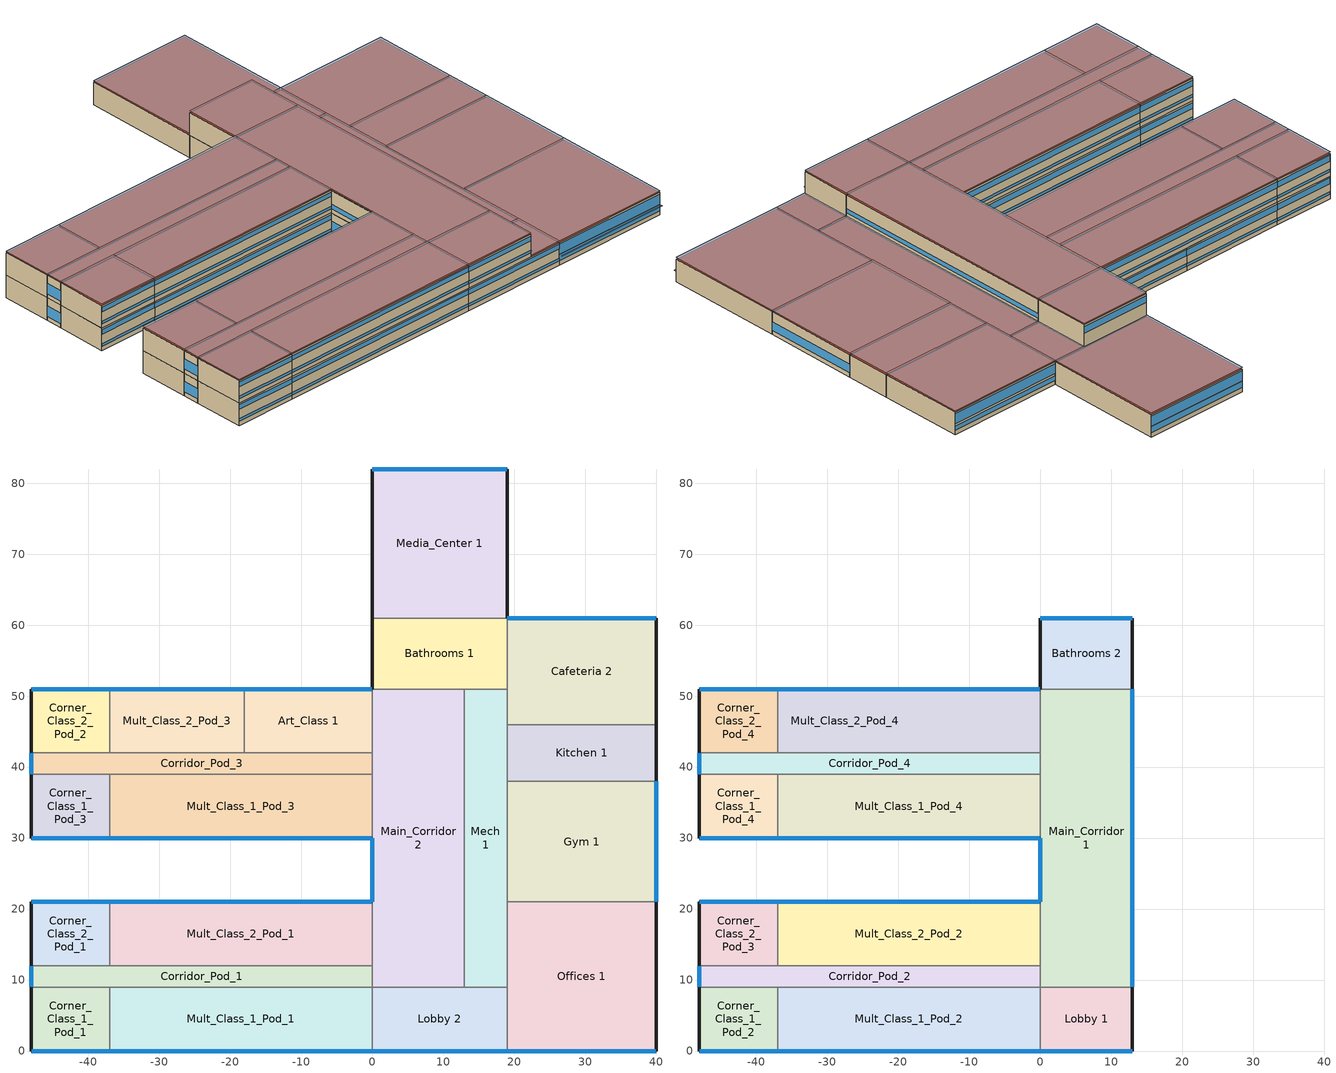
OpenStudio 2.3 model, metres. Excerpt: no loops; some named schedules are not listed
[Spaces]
Corner_Class_1_Pod_1
 floor ground: -37.01,9 -37.01,0 -48.01,0 -48.01,9 z0
 wall outside: -48.01,9 -48.01,0 -37.01,0 z0:4
 wall to Mult_Class_1_Pod_1: -37.01,0 -37.01,9 z0:4
 wall to Corridor_Pod_1: -37.01,9 -48.01,9 z0:4
 window (ZEDG-K12 View Glazing South): -47.98,0 -37.03,0 z0.76:1.21
 window (ZEDG-K12 Daylight Glazing South): -47.98,0 -37.03,0 z2.93:3.7
Lobby 2
 floor ground: 19,9 19,0 0,0 0,9 z0
 wall outside: 0,0 19,0 z0:4
 wall to Offices 1: 19,0 19,9 z0:4
 wall to Main_Corridor 2: 13,9 0,9 z0:4
 wall to Mech 1: 19,9 13,9 z0:4
 wall to Mult_Class_1_Pod_1: 0,9 0,0 z0:4
 window (ZEDG-K12 View Glazing South): 0.03,0 18.97,0 z0.76:1.21
 window (ZEDG-K12 Daylight Glazing South): 0.03,0 18.97,0 z2.93:3.7
 roof outside: 19,0 19,9 13,9 13,0 z4
Mult_Class_2_Pod_1
 floor ground: 0,21 0,12 -37.01,12 -37.01,21 z0
 wall outside: 0,21 -37.01,21 z0:4
 wall to Corridor_Pod_1: -37.01,12 0,12 z0:4
 wall to Main_Corridor 2: 0,12 0,21 z0:4
 wall to Corner_Class_2_Pod_1: -37.01,21 -37.01,12 z0:4
 window (ZEDG-K12 View Glazing North): -0.03,21 -36.98,21 z0.76:1.21
 window (ZEDG-K12 Daylight Glazing North): -0.03,21 -36.98,21 z2.66:3.7
Media_Center 1
 floor ground: 19,82 19,61 0,61 0,82 z0
 wall outside: 19,61 19,82 0,82 0,61 z0:4
 wall to Bathrooms 1: 0,61 19,61 z0:4
 window (ZEDG-K12 View Glazing North): 18.97,82 0.03,82 z0.76:1.81
 window (ZEDG-K12 Daylight Glazing North): 18.97,82 0.03,82 z1.89:3.7
 roof outside: 19,61 19,82 0,82 0,61 z4
Corner_Class_2_Pod_2
 floor ground: -37.01,51 -37.01,42 -48.01,42 -48.01,51 z0
 wall outside: -37.01,51 -48.01,51 -48.01,42 z0:4
 wall to Mult_Class_2_Pod_3: -37.01,42 -37.01,51 z0:4
 wall to Corridor_Pod_3: -48.01,42 -37.01,42 z0:4
 window (ZEDG-K12 View Glazing North): -37.03,51 -47.98,51 z0.76:1.21
 window (ZEDG-K12 Daylight Glazing North): -37.03,51 -47.98,51 z2.66:3.7
Mult_Class_1_Pod_1
 floor ground: 0,9 0,0 -37.01,0 -37.01,9 z0
 wall outside: -37.01,0 0,0 z0:4
 wall to Corridor_Pod_1: 0,9 -37.01,9 z0:4
 window (ZEDG-K12 View Glazing South): -36.98,0 -0.03,0 z0.76:1.21
 window (ZEDG-K12 Daylight Glazing South): -36.98,0 -0.03,0 z2.93:3.7
Gym 1
 floor ground: 40,38 40,21 19,21 19,38 z0
 wall outside: 40,21 40,38 z0:4
 wall to Mech 1: 19,38 19,21 z0:4
 wall to Offices 1: 19,21 40,21 z0:4
 wall to Kitchen 1: 40,38 19,38 z0:4
 window (ZEDG-K12 View Glazing EastWest): 40,21.03 40,37.97 z0.76:2.24
 roof outside: 40,21 40,38 19,38 19,21 z4
Corridor_Pod_3
 floor ground: 0,42 0,39 -48.01,39 -48.01,42 z0
 wall outside: -48.01,42 -48.01,39 z0:4
 wall to Main_Corridor 2: 0,39 0,42 z0:4
 wall to Art_Class 1: 0,42 -18,42 z0:4
 wall to Mult_Class_1_Pod_3: -37.01,39 0,39 z0:4
 wall to Corner_Class_1_Pod_3: -48.01,39 -37.01,39 z0:4
 wall to Mult_Class_2_Pod_3: -18,42 -37.01,42 z0:4
 window (ZEDG-K12 View Glazing EastWest): -48.01,41.97 -48.01,39.03 z0.76:2.59
Corner_Class_1_Pod_3
 floor ground: -37.01,39 -37.01,30 -48.01,30 -48.01,39 z0
 wall outside: -48.01,39 -48.01,30 -37.01,30 z0:4
 wall to Mult_Class_1_Pod_3: -37.01,30 -37.01,39 z0:4
 window (ZEDG-K12 View Glazing South): -47.98,30 -37.03,30 z0.76:1.21
 window (ZEDG-K12 Daylight Glazing South): -47.98,30 -37.03,30 z2.93:3.7
Art_Class 1
 floor ground: 0,51 0,42 -18,42 -18,51 z0
 wall outside: 0,51 -18,51 z0:4
 wall to Main_Corridor 2: 0,42 0,51 z0:4
 wall to Mult_Class_2_Pod_3: -18,51 -18,42 z0:4
 window (ZEDG-K12 View Glazing North): -0.03,51 -17.97,51 z0.76:1.21
 window (ZEDG-K12 Daylight Glazing North): -0.03,51 -17.97,51 z2.66:3.7
Corridor_Pod_1
 floor ground: 0,12 0,9 -48.01,9 -48.01,12 z0
 wall outside: -48.01,12 -48.01,9 z0:4
 wall to Main_Corridor 2: 0,9 0,12 z0:4
 wall to Corner_Class_2_Pod_1: -37.01,12 -48.01,12 z0:4
 window (ZEDG-K12 View Glazing EastWest): -48.01,11.97 -48.01,9.03 z0.76:2.59
Corner_Class_2_Pod_1
 floor ground: -37.01,21 -37.01,12 -48.01,12 -48.01,21 z0
 wall outside: -37.01,21 -48.01,21 -48.01,12 z0:4
 window (ZEDG-K12 View Glazing North): -37.03,21 -47.98,21 z0.76:1.21
 window (ZEDG-K12 Daylight Glazing North): -37.03,21 -47.98,21 z2.66:3.7
Offices 1
 floor ground: 40,21 40,0 19,0 19,21 z0
 wall outside: 19,0 40,0 40,21 z0:4
 wall to Mech 1: 19,21 19,9 z0:4
 window (ZEDG-K12 View Glazing South): 19.03,0 39.97,0 z0.76:1.81
 window (ZEDG-K12 Daylight Glazing South): 19.03,0 39.97,0 z1.91:3.7
 roof outside: 40,0 40,21 19,21 19,0 z4
Main_Corridor 2
 floor ground: 13,51 13,9 0,9 0,51 z0
 wall outside: 0,30 0,21 z0:4
 wall to Mult_Class_1_Pod_3: 0,39 0,30 z0:4
 wall to Mech 1: 13,9 13,51 z0:4
 wall to Bathrooms 1: 13,51 0,51 z0:4
 window (ZEDG-K12 View Glazing EastWest): 0,29.97 0,21.03 z0.76:2.57
Bathrooms 1
 floor ground: 19,61 19,51 0,51 0,61 z0
 wall outside: 0,61 0,51 z0:4
 wall to Cafeteria 2: 19,51 19,61 z0:4
 wall to Mech 1: 13,51 19,51 z0:4
 roof outside: 19,51 19,61 13,61 13,51 z4
Mech 1
 floor ground: 19,51 19,9 13,9 13,51 z0
 wall to Kitchen 1: 19,38 19,46 z0:4
 wall to Cafeteria 2: 19,46 19,51 z0:4
 roof outside: 19,9 19,51 13,51 13,9 z4
Cafeteria 2
 floor ground: 40,61 40,46 19,46 19,61 z0
 wall outside: 40,46 40,61 19,61 z0:4
 wall to Kitchen 1: 19,46 40,46 z0:4
 window (ZEDG-K12 View Glazing North): 39.97,61 19.03,61 z0.76:1.51
 window (ZEDG-K12 Daylight Glazing North): 39.97,61 19.03,61 z1.97:3.7
 roof outside: 40,46 40,61 19,61 19,46 z4
Mult_Class_1_Pod_3
 floor ground: 0,39 0,30 -37.01,30 -37.01,39 z0
 wall outside: -37.01,30 0,30 z0:4
 window (ZEDG-K12 View Glazing South): -36.98,30 -0.03,30 z0.76:1.21
 window (ZEDG-K12 Daylight Glazing South): -36.98,30 -0.03,30 z2.93:3.7
Kitchen 1
 floor ground: 40,46 40,38 19,38 19,46 z0
 wall outside: 40,38 40,46 z0:4
 roof outside: 40,38 40,46 19,46 19,38 z4
Mult_Class_2_Pod_3
 floor ground: -18,51 -18,42 -37.01,42 -37.01,51 z0
 wall outside: -18,51 -37.01,51 z0:4
 window (ZEDG-K12 View Glazing North): -18.03,51 -36.98,51 z0.76:1.21
 window (ZEDG-K12 Daylight Glazing North): -18.03,51 -36.98,51 z2.66:3.7
Corner_Class_1_Pod_2
 floor to Corner_Class_1_Pod_1: -37.01,9 -37.01,0 -48.01,0 -48.01,9 z4
 wall outside: -48.01,9 -48.01,0 -37.01,0 z4:8
 wall to Corridor_Pod_2: -37.01,9 -48.01,9 z4:8
 wall to Mult_Class_1_Pod_2: -37.01,0 -37.01,9 z4:8
 window (ZEDG-K12 View Glazing South): -47.98,0 -37.03,0 z4.76:5.21
 window (ZEDG-K12 Daylight Glazing South): -47.98,0 -37.03,0 z6.93:7.7
 roof outside: -37.01,0 -37.01,9 -48.01,9 -48.01,0 z8
Mult_Class_1_Pod_2
 floor to Mult_Class_1_Pod_1: 0,9 0,0 -37.01,0 -37.01,9 z4
 wall outside: -37.01,0 0,0 z4:8
 wall to Corridor_Pod_2: 0,9 -37.01,9 z4:8
 wall to Lobby 1: 0,0 0,9 z4:8
 window (ZEDG-K12 View Glazing South): -36.98,0 -0.03,0 z4.76:5.21
 window (ZEDG-K12 Daylight Glazing South): -36.98,0 -0.03,0 z6.93:7.7
 roof outside: 0,0 0,9 -37.01,9 -37.01,0 z8
Corner_Class_2_Pod_3
 floor to Corner_Class_2_Pod_1: -37.01,21 -37.01,12 -48.01,12 -48.01,21 z4
 wall outside: -37.01,21 -48.01,21 -48.01,12 z4:8
 wall to Mult_Class_2_Pod_2: -37.01,12 -37.01,21 z4:8
 wall to Corridor_Pod_2: -48.01,12 -37.01,12 z4:8
 window (ZEDG-K12 View Glazing North): -37.03,21 -47.98,21 z4.76:5.21
 window (ZEDG-K12 Daylight Glazing North): -37.03,21 -47.98,21 z6.66:7.7
 roof outside: -37.01,12 -37.01,21 -48.01,21 -48.01,12 z8
Corridor_Pod_2
 floor to Corridor_Pod_1: 0,12 0,9 -48.01,9 -48.01,12 z4
 wall outside: -48.01,12 -48.01,9 z4:8
 wall to Main_Corridor 1: 0,9 0,12 z4:8
 wall to Mult_Class_2_Pod_2: 0,12 -37.01,12 z4:8
 window (ZEDG-K12 View Glazing EastWest): -48.01,11.97 -48.01,9.03 z4.76:6.59
 roof outside: 0,9 0,12 -48.01,12 -48.01,9 z8
Mult_Class_2_Pod_2
 floor to Mult_Class_2_Pod_1: 0,21 0,12 -37.01,12 -37.01,21 z4
 wall outside: 0,21 -37.01,21 z4:8
 wall to Main_Corridor 1: 0,12 0,21 z4:8
 window (ZEDG-K12 View Glazing North): -0.03,21 -36.98,21 z4.76:5.21
 window (ZEDG-K12 Daylight Glazing North): -0.03,21 -36.98,21 z6.66:7.7
 roof outside: 0,12 0,21 -37.01,21 -37.01,12 z8
Corridor_Pod_4
 floor to Corridor_Pod_3: 0,42 0,39 -48.01,39 -48.01,42 z4
 wall outside: -48.01,42 -48.01,39 z4:8
 wall to Mult_Class_1_Pod_4: -37.01,39 0,39 z4:8
 wall to Main_Corridor 1: 0,39 0,42 z4:8
 wall to Corner_Class_2_Pod_4: -37.01,42 -48.01,42 z4:8
 wall to Mult_Class_2_Pod_4: 0,42 -37.01,42 z4:8
 wall to Corner_Class_1_Pod_4: -48.01,39 -37.01,39 z4:8
 window (ZEDG-K12 View Glazing EastWest): -48.01,41.97 -48.01,39.03 z4.76:6.59
 roof outside: 0,39 0,42 -48.01,42 -48.01,39 z8
Mult_Class_1_Pod_4
 floor to Mult_Class_1_Pod_3: 0,39 0,30 -37.01,30 -37.01,39 z4
 wall outside: -37.01,30 0,30 z4:8
 wall to Corner_Class_1_Pod_4: -37.01,39 -37.01,30 z4:8
 wall to Main_Corridor 1: 0,30 0,39 z4:8
 window (ZEDG-K12 View Glazing South): -36.98,30 -0.03,30 z4.76:5.21
 window (ZEDG-K12 Daylight Glazing South): -36.98,30 -0.03,30 z6.93:7.7
 roof outside: 0,30 0,39 -37.01,39 -37.01,30 z8
Corner_Class_2_Pod_4
 floor to Corner_Class_2_Pod_2: -37.01,51 -37.01,42 -48.01,42 -48.01,51 z4
 wall outside: -37.01,51 -48.01,51 -48.01,42 z4:8
 wall to Mult_Class_2_Pod_4: -37.01,42 -37.01,51 z4:8
 window (ZEDG-K12 View Glazing North): -37.03,51 -47.98,51 z4.76:5.21
 window (ZEDG-K12 Daylight Glazing North): -37.03,51 -47.98,51 z6.66:7.7
 roof outside: -37.01,42 -37.01,51 -48.01,51 -48.01,42 z8
Mult_Class_2_Pod_4
 floor to Art_Class 1: 0,51 0,42 -18,42 -18,51 z4
 floor to Mult_Class_2_Pod_3: -18,51 -18,42 -37.01,42 -37.01,51 z4
 wall outside: 0,51 -37.01,51 z4:8
 wall to Main_Corridor 1: 0,42 0,51 z4:8
 window (ZEDG-K12 View Glazing North): -0.03,51 -36.98,51 z4.76:5.21
 window (ZEDG-K12 Daylight Glazing North): -0.03,51 -36.98,51 z6.66:7.7
 roof outside: 0,42 0,51 -37.01,51 -37.01,42 z8
Corner_Class_1_Pod_4
 floor to Corner_Class_1_Pod_3: -37.01,39 -37.01,30 -48.01,30 -48.01,39 z4
 wall outside: -48.01,39 -48.01,30 -37.01,30 z4:8
 window (ZEDG-K12 View Glazing South): -47.98,30 -37.03,30 z4.76:5.21
 window (ZEDG-K12 Daylight Glazing South): -47.98,30 -37.03,30 z6.93:7.7
 roof outside: -37.01,30 -37.01,39 -48.01,39 -48.01,30 z8
Main_Corridor 1
 floor to Main_Corridor 2: 13,51 13,9 0,9 0,51 z4
 wall outside: 0,30 0,21 / 13,9 13,51 z4:8
 wall to Lobby 1: 0,9 7,9 13,9 z4:8
 wall to Bathrooms 2: 13,51 0,51 z4:8
 window (ZEDG-K12 View Glazing EastWest): 13,9.03 13,50.97 z4.76:5.51; 0,29.97 0,21.03 z4.76:5.52
 roof outside: 13,9 13,51 0,51 0,9 z8
Bathrooms 2
 floor to Bathrooms 1: 13,61 13,51 0,51 0,61 z4
 wall outside: 13,51 13,61 0,61 0,51 z4:8
 window (ZEDG-K12 Daylight Glazing North): 12.97,61 0.03,61 z6.54:7.7
 roof outside: 13,51 13,61 0,61 0,51 z8
Lobby 1
 floor to Lobby 2: 13,9 13,0 0,0 0,9 z4
 wall outside: 0,0 13,0 13,9 z4:8
 window (ZEDG-K12 View Glazing South): 0.03,0 12.97,0 z4.76:5.21
 window (ZEDG-K12 Daylight Glazing South): 0.03,0 12.97,0 z6.93:7.7
 roof outside: 13,0 13,9 0,9 0,0 z8
shading: -47.98,0 -47.98,-0.23 -37.03,-0.23 -37.03,0 z5.21; -36.98,30 -36.98,29.77 -0.03,29.77 -0.03,30 z1.21; -36.98,0 -36.98,-0.23 -0.03,-0.23 -0.03,0 z1.21; -36.98,0 -36.98,-0.23 -0.03,-0.23 -0.03,0 z5.21; -47.98,30 -47.98,29.77 -37.03,29.77 -37.03,30 z1.21; -47.98,30 -47.98,29.77 -37.03,29.77 -37.03,30 z5.21; -47.98,0 -47.98,-0.23 -37.03,-0.23 -37.03,0 z1.21; 0.03,0 0.03,-0.23 12.97,-0.23 12.97,0 z5.21; 19.03,0 19.03,-0.53 39.97,-0.53 39.97,0 z1.81; -36.98,30 -36.98,29.77 -0.03,29.77 -0.03,30 z5.21; 0.03,0 0.03,-0.23 18.97,-0.23 18.97,0 z1.21; 13,0 13,9 0,9 0,0 z8.3; 13,51 13,61 0,61 0,51 z8.3; 13,9 13,51 0,51 0,9 z8.3; -37.01,30 -37.01,39 -48.01,39 -48.01,30 z8.3; 0,42 0,51 -37.01,51 -37.01,42 z8.3; -37.01,42 -37.01,51 -48.01,51 -48.01,42 z8.3; 0,30 0,39 -37.01,39 -37.01,30 z8.3; 0,12 0,21 -37.01,21 -37.01,12 z8.3; 0,0 0,9 -37.01,9 -37.01,0 z8.3; 40,46 40,61 19,61 19,46 z4.3; 0,39 0,42 -48.01,42 -48.01,39 z8.3; 40,21 40,38 19,38 19,21 z4.3; -37.01,12 -37.01,21 -48.01,21 -48.01,12 z8.3; 19,0 19,9 13,9 13,0 z4.3; 0,9 0,12 -48.01,12 -48.01,9 z8.3; 19,9 19,51 13,51 13,9 z4.3; 19,51 19,61 13,61 13,51 z4.3; -37.01,0 -37.01,9 -48.01,9 -48.01,0 z8.3; 40,0 40,21 19,21 19,0 z4.3; 19,61 19,82 0,82 0,61 z4.3; 40,38 40,46 19,46 19,38 z4.3
[Site]
Aurora Buckley Field Angb_CO_USA: Latitude {deg}=39.72; Longitude {deg}=-104.75; Time Zone {hr}=-7; Elevation {m}=1726; Terrain=City
[Building]
Primary School: North Axis {deg}=0; Space Type=Building Default Space Type; Default Construction Set=Default Construction Set 1; Default Schedule Set=Default Schedule Set 1; Standards Building Type=PrimarySchool
[ClimateZones]
Climate Zone Institution Name 1=ASHRAE; Climate Zone Document Name 1=ANSI/ASHRAE Standard 169; Climate Zone Document Year 1=2006; Climate Zone Value 1=5B; Climate Zone Institution Name 2=CEC; Climate Zone Document Name 2=California Climate Zone Descriptions; Climate Zone Document Year 2=1995
[Site:WaterMainsTemperature]
Calculation Method=Correlation; Annual Average Outdoor Air Temperature {C}=9.95; Maximum Difference In Monthly Average Outdoor Air Temperatures {deltaC}=23.7
[SizingPeriod:DesignDay] Barometric Pressure {Pa}=82237; Sky Clearness=0; Rain Indicator=0; Snow Indicator=0; Day of Month=21; Daylight Saving Time Indicator=0; Humidity Indicating Type=Wetbulb; Dry-Bulb Temperature Range Modifier Type=DefaultMultipliers
Name | Maximum Dry-Bulb Temperature {C} | Daily Dry-Bulb Temperature Range {deltaC} | Humidity Indicating Conditions at Maximum Dry-Bulb | Wind Speed {m/s} | Wind Direction {deg} | Month | Day Type | Solar Model Indicator | ASHRAE Taub | ASHRAE Taud
Aurora Buckley Field Angb Ann Clg .4% Condns DB=>MWB | 33.9 | 14.8 | 15 | 3.6 | 30 | 7 | SummerDesignDay | ASHRAETau | 0.423 | 2.02
Aurora Buckley Field Angb Ann Clg .4% Condns WB=>MDB | 26.3 | 14.8 | 17.9 | 3.6 | 30 | 7 | SummerDesignDay | ASHRAETau | 0.423 | 2.02
Aurora Buckley Field Angb Ann Htg 99.6% Condns DB | -17.9 | 0 | -17.9 | 2.5 | 180 | 12 | WinterDesignDay | ASHRAEClearSky
[Construction]
Standard_Int-Wall: GP01 1/2 GYPSUM - adj, GP01 1/2 GYPSUM - adj
Steel-Framed_R-13_Ext-wall: Steel-Framed_R-13_Ext-wall - new material, MAT-SHEATH, Wall Insulation [1], 1/2IN Gypsum - adj
InteriorFurnishings: Std Wood 6inch
IEAD_R-15 ci_Roof: Roof Membrane, Roof Insulation - adj, Metal Decking - adj
INT-FLOOR-UNDERSIDE: Std CP02 CARPET PAD, Std MAT-CC05 4 MW CONCRETE
INT-FLOOR-TOPSIDE: Std MAT-CC05 4 MW CONCRETE, Std CP02 CARPET PAD
4 inch HW Slab with Carpet Pad: 4 HW CONCRETE, CP02 CARPET PAD
ZEDG-K12 View Glazing North: ZEDG-K12 View Glazing North-mat
ZEDG-K12 View Glazing South: ZEDG-K12 View Glazing South-mat
ZEDG-K12 View Glazing EastWest: ZEDG-K12 View Glazing EastWest-mat
ZEDG-K12 Daylight Glazing South: ZEDG-K12 Daylight Glazing South-mat
ZEDG-K12 Daylight Glazing North: ZEDG-K12 Daylight Glazing North-mat
[Material] Thermal Absorptance=0.9
Name | Roughness | Thickness {m} | Conductivity {W/m-K} | Density {kg/m3} | Specific Heat {J/kg-K} | Solar Absorptance | Visible Absorptance
GP01 1/2 GYPSUM - adj | Smooth | 0.0127 | 0.16 | 800 | 1090 | 0.7 | 0.3
Wall Insulation [1] | MediumRough | 0.0373 | 0.045 | 265 | 836.8 | 0.7 | 0.7
1/2IN Gypsum - adj | Smooth | 0.0127 | 0.16 | 784.9 | 830 | 0.92 | 0.3
Std Wood 6inch | MediumSmooth | 0.15 | 0.12 | 540 | 1210 | 0.7 | 0.7
Roof Membrane | VeryRough | 0.0095 | 0.16 | 1121.29 | 1460 | 0.7 | 0.7
Metal Decking - adj | MediumSmooth | 0.0015 | 45.006 | 7680 | 418.4 | 0.7 | 0.2
Std MAT-CC05 4 MW CONCRETE | Rough | 0.1 | 0.858 | 1968 | 836.8 | 0.7 | 0.2
4 HW CONCRETE | Rough | 0.1016 | 1.311 | 2240 | 836.8 | 0.7 | 0.7
Steel-Framed_R-13_Ext-wall - new material | MediumRough | 0.0952142 | 0.045 | 265 | 836.8 | 0.7 | 0.7
Roof Insulation - adj | MediumRough | 0.284736 | 0.049 | 265 | 836.8 | 0.7 | 0.7
[Material:NoMass] Thermal Absorptance=0.9; Solar Absorptance=0.7
Name | Roughness | Thermal Resistance {m2-K/W} | Visible Absorptance
CP02 CARPET PAD | VeryRough | 0.2165 | 0.8
MAT-SHEATH | Rough | 0.3626 | 0.7
Std CP02 CARPET PAD | VeryRough | 0.21648 | 0.8
[WindowMaterial:SimpleGlazingSystem] U-Factor {W/m2-K}=2.04417
Name | Solar Heat Gain Coefficient | Visible Transmittance
ZEDG-K12 View Glazing North-mat; ZEDG-K12 View Glazing South-mat; ZEDG-K12 View Glazing EastWest-mat | 0.36 | 0.3
ZEDG-K12 Daylight Glazing South-mat; ZEDG-K12 Daylight Glazing North-mat | 0.58 | 0.8
[DefaultConstructionSet]
Default Construction Set 1: Default Exterior Surface Constructions=Default Surface Constructions 1; Default Interior Surface Constructions=Default Surface Constructions 2; Default Ground Contact Surface Constructions=Default Surface Constructions 3; Default Exterior SubSurface Constructions=Default Sub Surface Constructions 1; Default Interior SubSurface Constructions=Default Sub Surface Constructions 2
[DefaultSurfaceConstructions]
Name | Wall Construction | Roof Ceiling Construction | Floor Construction
Default Surface Constructions 1 | Steel-Framed_R-13_Ext-wall | IEAD_R-15 ci_Roof
Default Surface Constructions 2 | Standard_Int-Wall | INT-FLOOR-UNDERSIDE | INT-FLOOR-TOPSIDE
Default Surface Constructions 3 |  |  | 4 inch HW Slab with Carpet Pad
[DefaultSubSurfaceConstructions]
Default Sub Surface Constructions 1; Default Sub Surface Constructions 2
[WindowMaterial:Blind]
Window Material Blind 1: Slat Width {m}=0.025; Slat Separation {m}=0.01875; Front Side Slat Beam Solar Reflectance=0.5; Back Side Slat Beam Solar Reflectance=0.5; Front Side Slat Diffuse Solar Reflectance=0.5; Back Side Slat Diffuse Solar Reflectance=0.5; Slat Beam Visible Transmittance=0
[Space] Part of Total Floor Area=Yes
Name | Space Type | Building Story | Thermal Zone
Corner_Class_1_Pod_1 | Classroom | Building Story 1 | Thermal Zone: Corner_Class_1_Pod_1
Lobby 2 | Lobby | Building Story 1 | Thermal Zone: Lobby
Mult_Class_2_Pod_1 | Classroom | Building Story 1 | Thermal Zone: Mult_Class_2_Pod_1
Mult_Class_2_Pod_3 | Classroom | Building Story 1 | Thermal Zone: Mult_Class_2_Pod_3
Art_Class 1 | Art_Class | Building Story 1 | Thermal Zone: Art_Class
Media_Center 1 | Media_Center | Building Story 1 | Thermal Zone: Media_Center
Corner_Class_2_Pod_2 | Classroom | Building Story 1 | Thermal Zone: Corner_Class_2_Pod_2
Mult_Class_1_Pod_1 | Classroom | Building Story 1 | Thermal Zone: Mult_Class_1_Pod_1
Kitchen 1 | Kitchen | Building Story 1 | Thermal Zone: Kitchen
Gym 1 | Gym | Building Story 1 | Thermal Zone: Gym
Corridor_Pod_3 | Corridor | Building Story 1 | Thermal Zone: Corridor_Pod_3
Main_Corridor 2 | Corridor | Building Story 1 | Thermal Zone: Main_Corridor
Corner_Class_1_Pod_3 | Classroom | Building Story 1 | Thermal Zone: Corner_Class_1_Pod_3
Corner_Class_2_Pod_1 | Classroom | Building Story 1 | Thermal Zone: Corner_Class_2_Pod_1
Mult_Class_1_Pod_3 | Classroom | Building Story 1 | Thermal Zone: Mult_Class_1_Pod_3
Corridor_Pod_1 | Corridor | Building Story 1 | Thermal Zone: Corridor_Pod_1
Offices 1 | Offices | Building Story 1 | Thermal Zone: Offices
Bathrooms 1 | Bathrooms | Building Story 1 | Thermal Zone: Bathrooms
Mech 1 | Mech | Building Story 1 | Thermal Zone: Mech
Cafeteria 2 | Cafeteria | Building Story 1 | Thermal Zone: Cafeteria
Corner_Class_1_Pod_2 | Classroom | Building Story 2 | Thermal Zone: Corner_Class_1_Pod_2
Mult_Class_1_Pod_2 | Classroom | Building Story 2 | Thermal Zone: Mult_Class_1_Pod_2
Corner_Class_2_Pod_3 | Classroom | Building Story 2 | Thermal Zone: Corner_Class_2_Pod_3
Corridor_Pod_2 | Corridor | Building Story 2 | Thermal Zone: Corridor_Pod_2
Mult_Class_2_Pod_2 | Classroom | Building Story 2 | Thermal Zone: Mult_Class_2_Pod_2
Corridor_Pod_4 | Corridor | Building Story 2 | Thermal Zone: Corridor_Pod_4
Mult_Class_1_Pod_4 | Classroom | Building Story 2 | Thermal Zone: Mult_Class_1_Pod_4
Corner_Class_2_Pod_4 | Classroom | Building Story 2 | Thermal Zone: Corner_Class_2_Pod_4
Mult_Class_2_Pod_4 | Classroom | Building Story 2 | Thermal Zone: Mult_Class_2_Pod_4
Corner_Class_1_Pod_4 | Classroom | Building Story 2 | Thermal Zone: Corner_Class_1_Pod_4
Main_Corridor 1 | Corridor | Building Story 2 | Thermal Zone: Main_Corridor 1
Bathrooms 2 | Bathrooms | Building Story 2 | Thermal Zone: Bathrooms 1
Lobby 1 | Lobby | Building Story 2 | Thermal Zone: Lobby 1
[ThermostatSetpoint:DualSetpoint] Heating Setpoint Temperature Schedule=primary Gym_HtgSetP_Sch
Name | Cooling Setpoint Temperature Schedule
Thermostat Setpoint Dual Setpoint 1; Thermostat Setpoint Dual Setpoint 2; Thermostat Setpoint Dual Setpoint 3; Thermostat Setpoint Dual Setpoint 4; Thermostat Setpoint Dual Setpoint 5; Thermostat Setpoint Dual Setpoint 6; Thermostat Setpoint Dual Setpoint 7; Thermostat Setpoint Dual Setpoint 8; Thermostat Setpoint Dual Setpoint 9; Thermostat Setpoint Dual Setpoint 11; Thermostat Setpoint Dual Setpoint 12; Thermostat Setpoint Dual Setpoint 13; Thermostat Setpoint Dual Setpoint 14; Thermostat Setpoint Dual Setpoint 15; Thermostat Setpoint Dual Setpoint 16; Thermostat Setpoint Dual Setpoint 17; Thermostat Setpoint Dual Setpoint 18; Thermostat Setpoint Dual Setpoint 19; Thermostat Setpoint Dual Setpoint 20; Thermostat Setpoint Dual Setpoint 21; Thermostat Setpoint Dual Setpoint 22; Thermostat Setpoint Dual Setpoint 23; Thermostat Setpoint Dual Setpoint 24; Thermostat Setpoint Dual Setpoint 25; Thermostat Setpoint Dual Setpoint 26; Thermostat Setpoint Dual Setpoint 27; Thermostat Setpoint Dual Setpoint 28; Thermostat Setpoint Dual Setpoint 29; Thermostat Setpoint Dual Setpoint 30; Thermostat Setpoint Dual Setpoint 31; Thermostat Setpoint Dual Setpoint 32; Thermostat Setpoint Dual Setpoint 33 | primary ClgSetP_Sch
Thermostat Setpoint Dual Setpoint 10 | primary Gym_ClgSetP_Sch
[People:Definition] Number of People Calculation Method=People/Area; Fraction Radiant=0.3; Carbon Dioxide Generation Rate {m3/s-W}=3.82e-08; Enable ASHRAE 55 Comfort Warnings=No; Mean Radiant Temperature Calculation Type=ZoneAveraged; Thermal Comfort Model Type 1=FANGER
Name | People per Space Floor Area {person/m2}
Art_Class People Definition | 0.215278
Cafeteria People Definition; Gym People Definition | 1.07639
Offices People Definition | 0.0538196
Classroom People Definition | 0.376737
Media_Center People Definition | 0.269098
[People] Activity Level Schedule=primary Activity_Sch; Work Efficiency Schedule=Work_Eff_Sch; Clothing Insulation Schedule=Clothing_Sch; Air Velocity Schedule=Air_Velo_Sch
Name | People Definition | Space or SpaceType | Number of People Schedule
Art_Class People | Art_Class People Definition | Art_Class | primary Bldg_Occ_Sch
Cafeteria People | Cafeteria People Definition | Cafeteria | primary Cafe_Occ_Sch
Offices People | Offices People Definition | Offices | primary Off_Occ_Sch
Gym People | Gym People Definition | Gym | primary Gym_Occ_Sch
Classroom People | Classroom People Definition | Classroom | primary Bldg_Occ_Sch
Media_Center People | Media_Center People Definition | Media_Center | primary Lib_Occ_Sch
[InternalMass:Definition] Construction=InteriorFurnishings; Design Level Calculation Method=SurfaceArea/Area
Name | Surface Area per Space Floor Area
Kitchen Internal Mass Definition; Mech Internal Mass Definition; Lobby Internal Mass Definition; Corridor Internal Mass Definition; Offices Internal Mass Definition; Art_Class Internal Mass Definition; Cafeteria Internal Mass Definition; Media_Center Internal Mass Definition; Gym Internal Mass Definition; Classroom Internal Mass Definition | 2
Bathrooms Internal Mass Definition | 2.92308
[InternalMass]
Name | Internal Mass Definition | Space or SpaceType
Kitchen Internal Mass | Kitchen Internal Mass Definition | Kitchen
Mech Internal Mass | Mech Internal Mass Definition | Mech
Lobby Internal Mass | Lobby Internal Mass Definition | Lobby
Offices Internal Mass | Offices Internal Mass Definition | Offices
Art_Class Internal Mass | Art_Class Internal Mass Definition | Art_Class
Cafeteria Internal Mass | Cafeteria Internal Mass Definition | Cafeteria
Media_Center Internal Mass | Media_Center Internal Mass Definition | Media_Center
Gym Internal Mass | Gym Internal Mass Definition | Gym
Classroom Internal Mass | Classroom Internal Mass Definition | Classroom
Corridor Internal Mass | Corridor Internal Mass Definition | Corridor
Bathrooms Internal Mass | Bathrooms Internal Mass Definition | Bathrooms
[Lights:Definition] Design Level Calculation Method=Watts/Area; Fraction Radiant=0.37; Fraction Visible=0.2; Return Air Fraction=0; Return Air Fraction Calculated from Plenum Temperature=No
Name | Watts per Space Floor Area {W/m2}
ZEDG K12 - Corridor lights; ZEDG K12 - Cafeteria lights; ZEDG K12 - Mechanical lights; ZEDG K12 - Restroom lights; ZEDG K12 - Library lights; ZEDG K12 - Classroom lights | 4.30556
ZEDG K12 - Kitchen lights | 6.45835
ZEDG K12 - Gym lights; ZEDG K12 - Office lights | 5.38196
ZEDG K12 - Lobby lights | 7.53474
Art_Class_Lights Definition | 6.45
[Lights] Fraction Replaceable=1
Name | Lights Definition | Space or SpaceType | Schedule | Multiplier
Kitchen_Lights | ZEDG K12 - Kitchen lights | Kitchen | primary Bldg_Light_Sch - Controls Reduction | 1
Gym_Lights | ZEDG K12 - Gym lights | Gym | primary Bldg_Light_Sch - Controls Reduction | 1
Lobby_Lights | ZEDG K12 - Lobby lights | Lobby | primary Bldg_Light_Sch - Controls Reduction | 1
Offices_Lights | ZEDG K12 - Office lights | Offices | primary Bldg_Light_Sch - Controls Reduction | 1
Cafeteria_Lights | ZEDG K12 - Cafeteria lights | Cafeteria | primary Bldg_Equip_Sch - Controls Reduction 1 | 1
Mech_Lights | ZEDG K12 - Mechanical lights | Mech | primary Bldg_Light_Sch - Controls Reduction | 1
Art_Class_Lights | Art_Class_Lights Definition | Art_Class | primary Bldg_Light_Sch - Controls Reduction
Media_Center_Lights | ZEDG K12 - Library lights | Media_Center | primary Bldg_Light_Sch - Controls Reduction | 1
Classroom_Lights | ZEDG K12 - Classroom lights | Classroom | primary Bldg_Light_Sch - Controls Reduction | 1
Corridor_Lights | ZEDG K12 - Corridor lights | Corridor | primary Bldg_Light_Sch - Controls Reduction | 1
Bathrooms_Lights | ZEDG K12 - Restroom lights | Bathrooms | primary Bldg_Light_Sch - Controls Reduction | 1
[DesignSpecification:OutdoorAir] Outdoor Air Flow Rate {m3/s}=0
Name | Outdoor Air Flow per Person {m3/s-person} | Outdoor Air Flow per Floor Area {m3/s-m2}
Kitchen OA Design Spec | 0 | 0.003556
Classroom OA Design Spec; Media_Center OA Design Spec | 0.00471947 | 0.0006096
Gym OA Design Spec | 0.00353961 | 0.0003048
Cafeteria OA Design Spec | 0.00306766 | 0.0009144
Offices OA Design Spec | 0.00235974 | 0.0003048
Corridor OA Design Spec | 0 | 0.0003048
Art_Class OA Design Spec | 0.00471947 | 0.0009144
Lobby OA Design Spec; Mech OA Design Spec |  | 0.0003048
Bathrooms OA Design Spec |  | 0.002032
[ElectricEquipment:Definition]
Name | Design Level Calculation Method | Watts per Space Floor Area {W/m2} | Fraction Latent | Fraction Radiant | Fraction Lost | Design Level {W}
ZEDG K12 - Library equipment; ZEDG K12 - Cafeteria equipment | Watts/Area | 3.22917 | 0 | 0.5 | 0
ZEDG K12 - Office equipment | Watts/Area | 6.45835 | 0 | 0.5 | 0
ZEDG K12 - Classroom equipment | Watts/Area | 9.04169 | 0 | 0.5 | 0
14610W elevator with motor efficency of 0.91 | EquipmentLevel |  |  | 0.5 |  | 16055
Art_Class_LowEnergy_Kiln_Equip Definition | EquipmentLevel |  | 0 | 0.5 | 0 | 660
ZEDG K12 - Corridor equipment; ZEDG K12 - Lobby equipment | Watts/Area | 0.430556
ZEDG K12 - Mechanical equipment; ZEDG K12 - Restroom equipment; ZEDG K12 - Gym equipment | Watts/Area | 0
Electric Equipment Definition 1 | EquipmentLevel |  |  |  |  | 43550
[ElectricEquipment]
Name | Electric Equipment Definition | Space or SpaceType | Schedule | Multiplier
Media_Center_PlugMisc_Equip | ZEDG K12 - Library equipment | Media_Center | primary Bldg_Equip_Sch - Controls Reduction | 1
Cafeteria_PlugMisc_Equip | ZEDG K12 - Cafeteria equipment | Cafeteria | primary Bldg_Equip_Sch - Controls Reduction | 1
Offices_PlugMisc_Equip | ZEDG K12 - Office equipment | Offices | primary Bldg_Equip_Sch - Controls Reduction | 1
Classroom_Equip | ZEDG K12 - Classroom equipment | Classroom | primary Bldg_Equip_Sch - Controls Reduction | 1
Electric Equipment 1 | ZEDG K12 - Corridor equipment | Corridor | primary Bldg_Equip_Sch - Controls Reduction | 1
Electric Equipment 2 | ZEDG K12 - Mechanical equipment | Mech | primary Bldg_Equip_Sch - Controls Reduction | 1
Electric Equipment 3 | ZEDG K12 - Lobby equipment | Lobby | primary Bldg_Equip_Sch - Controls Reduction | 1
Electric Equipment 4 | ZEDG K12 - Restroom equipment | Bathrooms | primary Bldg_Equip_Sch - Controls Reduction | 1
Electric Equipment 5 | ZEDG K12 - Gym equipment | Gym | primary Bldg_Equip_Sch - Controls Reduction | 1
Electric Equipment 6 | Electric Equipment Definition 1 | Kitchen 1 | ZEDG K-12 Primary Kitchen Electric Equipment Schedule
Electric Equipment 7 | 14610W elevator with motor efficency of 0.91 | Mech 1 | secondary Elevator_Sch | 2
Electric Equipment 8 | Art_Class_LowEnergy_Kiln_Equip Definition | Art_Class 1 | Art Kiln Firing Schedule Primary 10x year | 1
[BuildingStory]
Name | Nominal Z Coordinate {m}
Building Story 1 | 0
Building Story 2 | 4
[ThermalZone] Use Ideal Air Loads=No
Name | Thermostat | Primary Daylighting Control | Fraction of Zone Controlled by Primary Daylighting Control | Multiplier
Thermal Zone: Gym | Thermostat Setpoint Dual Setpoint 10
Thermal Zone: Mult_Class_2_Pod_4 | Thermostat Setpoint Dual Setpoint 9 | Mult_Class_2_Pod_4 sensor | 0.444444
Thermal Zone: Bathrooms 1 | Thermostat Setpoint Dual Setpoint 8 | Bathrooms 2 sensor | 0.4
Thermal Zone: Corridor_Pod_1 | Thermostat Setpoint Dual Setpoint 7
Thermal Zone: Corner_Class_2_Pod_2 | Thermostat Setpoint Dual Setpoint 6 | Corner_Class_2_Pod_2 sensor | 0.444444
Thermal Zone: Lobby | Thermostat Setpoint Dual Setpoint 5 | Lobby 2 sensor | 0.444444
Thermal Zone: Mech | Thermostat Setpoint Dual Setpoint 4
Thermal Zone: Corridor_Pod_2 | Thermostat Setpoint Dual Setpoint 3
Thermal Zone: Mult_Class_2_Pod_3 | Thermostat Setpoint Dual Setpoint 2 | Mult_Class_2_Pod_3 sensor | 0.444444
Thermal Zone: Offices | Thermostat Setpoint Dual Setpoint 11 | Offices 1 sensor | 0.190476
Thermal Zone: Corner_Class_1_Pod_4 | Thermostat Setpoint Dual Setpoint 12 | Corner_Class_1_Pod_4 sensor | 0.444444
Thermal Zone: Corner_Class_2_Pod_4 | Thermostat Setpoint Dual Setpoint 13 | Corner_Class_2_Pod_4 sensor | 0.444444
Thermal Zone: Corner_Class_1_Pod_3 | Thermostat Setpoint Dual Setpoint 14 | Corner_Class_1_Pod_3 sensor | 0.444444
Thermal Zone: Mult_Class_1_Pod_4 | Thermostat Setpoint Dual Setpoint 15 | Mult_Class_1_Pod_4 sensor | 0.444444
Thermal Zone: Mult_Class_1_Pod_2 | Thermostat Setpoint Dual Setpoint 16 | Mult_Class_1_Pod_2 sensor | 0.444444
Thermal Zone: Lobby 1 | Thermostat Setpoint Dual Setpoint 17 | Lobby 1 sensor | 0.444444
Thermal Zone: Art_Class | Thermostat Setpoint Dual Setpoint 1 | Art_Class 1 sensor | 0.444444
Thermal Zone: Corner_Class_2_Pod_3 | Thermostat Setpoint Dual Setpoint 18 | Corner_Class_2_Pod_3 sensor | 0.444444 | 1
Thermal Zone: Corridor_Pod_4 | Thermostat Setpoint Dual Setpoint 19
Thermal Zone: Main_Corridor 1 | Thermostat Setpoint Dual Setpoint 20
Thermal Zone: Kitchen | Thermostat Setpoint Dual Setpoint 21
Thermal Zone: Corner_Class_1_Pod_1 | Thermostat Setpoint Dual Setpoint 22 | Corner_Class_1_Pod_1 sensor | 0.444444
Thermal Zone: Main_Corridor | Thermostat Setpoint Dual Setpoint 23
Thermal Zone: Corner_Class_2_Pod_1 | Thermostat Setpoint Dual Setpoint 24 | Corner_Class_2_Pod_1 sensor | 0.444444
Thermal Zone: Media_Center | Thermostat Setpoint Dual Setpoint 25 | Media_Center 1 sensor | 0.190476
Thermal Zone: Bathrooms | Thermostat Setpoint Dual Setpoint 26
Thermal Zone: Corridor_Pod_3 | Thermostat Setpoint Dual Setpoint 27
Thermal Zone: Mult_Class_1_Pod_3 | Thermostat Setpoint Dual Setpoint 28 | Mult_Class_1_Pod_3 sensor | 0.444444
Thermal Zone: Mult_Class_1_Pod_1 | Thermostat Setpoint Dual Setpoint 29 | Mult_Class_1_Pod_1 sensor | 0.444444
Thermal Zone: Mult_Class_2_Pod_1 | Thermostat Setpoint Dual Setpoint 30 | Mult_Class_2_Pod_1 sensor | 0.444444
Thermal Zone: Corner_Class_1_Pod_2 | Thermostat Setpoint Dual Setpoint 31 | Corner_Class_1_Pod_2 sensor | 0.444444
Thermal Zone: Cafeteria | Thermostat Setpoint Dual Setpoint 32 | Cafeteria 2 sensor | 0.266667
Thermal Zone: Mult_Class_2_Pod_2 | Thermostat Setpoint Dual Setpoint 33 | Mult_Class_2_Pod_2 sensor | 0.444444
[SpaceType]
Name | Design Specification Outdoor Air Object | Standards Building Type | Standards Space Type
Gym | Gym OA Design Spec | PrimarySchool | Gym
Bathrooms | Bathrooms OA Design Spec | PrimarySchool | Restroom
Lobby | Lobby OA Design Spec | PrimarySchool | Lobby
Mech | Mech OA Design Spec | PrimarySchool | Mechanical
Offices | Offices OA Design Spec | PrimarySchool | Office
Art_Class | Art_Class OA Design Spec | PrimarySchool | Artroom
Corridor | Corridor OA Design Spec | PrimarySchool | Corridor
Kitchen | Kitchen OA Design Spec | PrimarySchool | Kitchen
Classroom | Classroom OA Design Spec | PrimarySchool | Classroom
Media_Center | Media_Center OA Design Spec | PrimarySchool | Library
Cafeteria | Cafeteria OA Design Spec | PrimarySchool | Cafeteria
Building Default Space Type
[DefaultScheduleSet]
Default Schedule Set 1: Number of People Schedule=primary Bldg_Occ_Sch; People Activity Level Schedule=primary Activity_Sch; Lighting Schedule=primary Bldg_Light_Sch; Electric Equipment Schedule=primary Bldg_Equip_Sch; Infiltration Schedule=primary Infil_Sch
[ShadingControl]
Shading Control 1: Shading Type=InteriorBlind; Shading Device Material=Window Material Blind 1
[Daylighting:Control] Position Z-Coordinate {m}=0.9144; Illuminance Setpoint {lux}=430.556
Name | Space | Position X-Coordinate {m} | Position Y-Coordinate {m} | Phi Rotation Around Z-Axis {deg}
Mult_Class_2_Pod_2 sensor | Mult_Class_2_Pod_2 | 18.503 | 5 | 0
Corner_Class_1_Pod_2 sensor | Corner_Class_1_Pod_2 | 5.5 | 4 | 180
Mult_Class_1_Pod_3 sensor | Mult_Class_1_Pod_3 | 18.503 | 4 | 180
Mult_Class_1_Pod_1 sensor | Mult_Class_1_Pod_1 | 18.503 | 4 | 180
Media_Center 1 sensor | Media_Center 1 | 9.5 | 17 | 0
Corner_Class_2_Pod_1 sensor | Corner_Class_2_Pod_1 | 5.5 | 5 | 0
Corner_Class_2_Pod_3 sensor | Corner_Class_2_Pod_3 | 5.5 | 5 | 0
Mult_Class_2_Pod_3 sensor | Mult_Class_2_Pod_3 | 9.503 | 5 | 0
Mult_Class_1_Pod_2 sensor | Mult_Class_1_Pod_2 | 18.503 | 4 | 180
Corner_Class_1_Pod_3 sensor | Corner_Class_1_Pod_3 | 5.5 | 4 | 180
Corner_Class_2_Pod_4 sensor | Corner_Class_2_Pod_4 | 5.5 | 5 | 0
Corner_Class_1_Pod_4 sensor | Corner_Class_1_Pod_4 | 5.5 | 4 | 180
Corner_Class_2_Pod_2 sensor | Corner_Class_2_Pod_2 | 5.5 | 5 | 0
Corner_Class_1_Pod_1 sensor | Corner_Class_1_Pod_1 | 5.5 | 4 | 180
Mult_Class_2_Pod_4 sensor | Mult_Class_2_Pod_4 | 18.503 | 5 | 0
Lobby 1 sensor | Lobby 1 | 6.5 | 4 | 180
Mult_Class_2_Pod_1 sensor | Mult_Class_2_Pod_1 | 18.503 | 5 | 0
Offices 1 sensor | Offices 1 | 10.5 | 4 | 180
Mult_Class_1_Pod_4 sensor | Mult_Class_1_Pod_4 | 18.503 | 4 | 180
Art_Class 1 sensor | Art_Class 1 | 9 | 5 | 0
Bathrooms 2 sensor | Bathrooms 2 | 6.5 | 6 | 0
Lobby 2 sensor | Lobby 2 | 9.5 | 4 | 180
Cafeteria 2 sensor | Cafeteria 2 | 10.5 | 11 | 0
[DaylightingDevice:Shelf]
Name | Window | Inside Shelf
Daylighting Device Shelf 1 | Sub Surface 4 | Interior Partition Surface 1
Daylighting Device Shelf 2 | Sub Surface 6 | Interior Partition Surface 2
Daylighting Device Shelf 3 | Sub Surface 9 | Interior Partition Surface 3
Daylighting Device Shelf 4 | Sub Surface 19 | Interior Partition Surface 4
Daylighting Device Shelf 5 | Sub Surface 21 | Interior Partition Surface 5
Daylighting Device Shelf 6 | Sub Surface 25 | Interior Partition Surface 6
Daylighting Device Shelf 7 | Sub Surface 30 | Interior Partition Surface 7
Daylighting Device Shelf 8 | Sub Surface 34 | Interior Partition Surface 8
Daylighting Device Shelf 9 | Sub Surface 41 | Interior Partition Surface 9
Daylighting Device Shelf 10 | Sub Surface 44 | Interior Partition Surface 10
Daylighting Device Shelf 11 | Sub Surface 50 | Interior Partition Surface 11
[SpaceInfiltration:DesignFlowRate] Design Flow Rate Calculation Method=Flow/ExteriorWallArea; Flow per Exterior Surface Area {m3/s-m2}=0.0001905
Name | Space or SpaceType
Cafeteria  - envelope infiltration | Cafeteria
Lobby  - envelope infiltration | Lobby
Corridor  - envelope infiltration | Corridor
Offices  - envelope infiltration | Offices
Classroom  - envelope infiltration | Classroom
Kitchen  - envelope infiltration | Kitchen
Art_Class  - envelope infiltration | Art_Class
Mech  - envelope infiltration | Mech
Media_Center  - envelope infiltration | Media_Center
Bathrooms  - envelope infiltration | Bathrooms
Gym  - envelope infiltration | Gym
[Exterior:Lights:Definition]
Name | Design Level {W}
Exterior Lights - Facade Definition | 500
Exterior Lights - Parking Definition | 1200
Exterior Lights - Walkway Definition | 520
[Exterior:Lights] Control Option=AstronomicalClock
Name | Exterior Lights Definition | Schedule
500.0 w Exterior Light | Exterior Lights - Facade Definition | Exterior Lights - Facade
1200.0 w Exterior Light | Exterior Lights - Parking Definition | Exterior Lights - Parking
520.0 w Exterior Light | Exterior Lights - Walkway Definition | Exterior Lights - Walkway
[Schedule:Compact]
Work_Eff_Sch: Through: 12/31, For: AllDays, Until: 24:00, 0
Clothing_Sch: Through: 04/30, For: AllDays, Until: 24:00, 1.1, Through: 09/30, For: AllDays, Until: 24:00, 0.6, Through: 12/31, For: AllDays, Until: 24:00, 1.1
Air_Velo_Sch: Through: 12/31, For: AllDays, Until: 24:00, 0.2
[Schedule:Ruleset]
Name | Default Day Schedule | Summer Design Day Schedule | Winter Design Day Schedule
primary Activity_Sch | primary Activity_Sch Default Schedule | primary Activity_Sch Summer Design Day | primary Activity_Sch Winter Design Day
primary Bldg_Occ_Sch | primary Bldg_Occ_Sch Default Schedule | primary Bldg_Occ_Sch Summer Design Day | primary Bldg_Occ_Sch Winter Design Day
primary Bldg_Light_Sch | primary Bldg_Light_Sch Default Schedule | primary Bldg_Light_Sch Summer Design Day | primary Bldg_Light_Sch Winter Design Day
primary Infil_Sch | primary Infil_Sch Default Schedule | primary Infil_Sch Summer Design Day | primary Infil_Sch Winter Design Day
primary Bldg_Equip_Sch | primary Bldg_Equip_Sch Default Schedule | primary Bldg_Equip_Sch Summer Design Day | primary Bldg_Equip_Sch Winter Design Day
primary Cafe_Occ_Sch | primary Cafe_Occ_Sch Default Schedule | primary Cafe_Occ_Sch Summer Design Day | primary Cafe_Occ_Sch Winter Design Day
primary Gym_Occ_Sch | primary Gym_Occ_Sch Default Schedule | primary Gym_Occ_Sch Summer Design Day | primary Gym_Occ_Sch Winter Design Day
primary Lib_Occ_Sch | primary Lib_Occ_Sch Default Schedule | primary Lib_Occ_Sch Summer Design Day | primary Lib_Occ_Sch Winter Design Day
primary Off_Occ_Sch | primary Off_Occ_Sch Default Schedule | primary Off_Occ_Sch Summer Design Day | primary Off_Occ_Sch Winter Design Day
primary ClgSetP_Sch | primary ClgSetP_Sch Default Schedule | primary ClgSetP_Sch Summer Design Day | primary ClgSetP_Sch Winter Design Day
primary Gym_ClgSetP_Sch | primary Gym_ClgSetP_Sch Default Schedule | primary Gym_ClgSetP_Sch Summer Design Day | primary Gym_ClgSetP_Sch Winter Design Day
primary Gym_HtgSetP_Sch | primary Gym_HtgSetP_Sch Default Schedule | primary Gym_HtgSetP_Sch Summer Design Day | primary Gym_HtgSetP_Sch Winter Design Day
secondary Elevator_Sch | secondary Elevator_Sch Default Schedule | secondary Elevator_Sch Summer Design Day | secondary Elevator_Sch Winter Design Day
Art Kiln Firing Schedule Primary 10x year | Schedule Day 5
primary Bldg_Equip_Sch - Controls Reduction | primary Bldg_Equip_Sch Default Schedule 1 | primary Bldg_Equip_Sch Summer Design Day 1 | primary Bldg_Equip_Sch Winter Design Day 1
primary Bldg_Equip_Sch - Controls Reduction 1 | primary Bldg_Equip_Sch Default Schedule 2 | primary Bldg_Equip_Sch Summer Design Day 2 | primary Bldg_Equip_Sch Winter Design Day 2
primary Bldg_Light_Sch - Controls Reduction | primary Bldg_Light_Sch Default Schedule 1 | primary Bldg_Light_Sch Summer Design Day 1 | primary Bldg_Light_Sch Winter Design Day 1
ZEDG K-12 Primary Kitchen Electric Equipment Schedule | ZEDG K-12 Primary Kitchen Electric Equipment Schedule Weekday | ZEDG K-12 Primary Kitchen Electric Equipment Schedule Summer Design Day | ZEDG K-12 Primary Kitchen Electric Equipment Schedule Winter Design Day
Exterior Lights - Facade | Exterior Lights - Facade Schedule Week Day | Exterior Lights - Facade Summer Design Day | Exterior Lights - Facade Winter Design Day
Exterior Lights - Parking | Exterior Lights - Parking Schedule Week Day | Exterior Lights - Parking Summer Design Day | Exterior Lights - Parking Winter Design Day
Exterior Lights - Walkway | Exterior Lights - Walkway Schedule Week Day | Exterior Lights - Walkway Summer Design Day | Exterior Lights - Walkway Winter Design Day
[Schedule:Day]
primary Activity_Sch Default Schedule; primary Activity_Sch Summer Design Day; primary Activity_Sch Winter Design Day: 24, 0, 120
primary Bldg_Occ_Sch Default Schedule; primary Bldg_Occ_Sch Winter Design Day; primary Bldg_Light_Sch Winter Design Day; primary Bldg_Equip_Sch Winter Design Day; secondary Elevator_Sch Default Schedule; secondary Elevator_Sch Winter Design Day; Schedule Day 5; ZEDG K-12 Primary Kitchen Electric Equipment Schedule Winter Design Day: 24, 0, 0
primary Bldg_Occ_Sch Summer Design Day: 24, 0, 0.3
primary Bldg_Light_Sch Default Schedule: 24, 0, 0.2
primary Bldg_Light_Sch Summer Design Day; primary Infil_Sch Default Schedule; primary Infil_Sch Summer Design Day; primary Infil_Sch Winter Design Day; secondary Elevator_Sch Summer Design Day: 24, 0, 1
primary Bldg_Equip_Sch Default Schedule: 24, 0, 0.4
primary Bldg_Equip_Sch Summer Design Day: 8, 0, 0.4, 15, 0, 0.6, 24, 0, 0.4
primary Gym_HtgSetP_Sch Default Schedule; primary Gym_HtgSetP_Sch Summer Design Day: 24, 0, 15.6
primary Gym_HtgSetP_Sch Winter Design Day: 24, 0, 21.7
ZEDG K-12 Primary Kitchen Electric Equipment Schedule Weekday; ZEDG K-12 Primary Kitchen Electric Equipment Schedule Summer Design Day: 7, 0, 0.09, 10, 0, 0.5, 14, 0, 1, 24, 0, 0.09
Exterior Lights - Facade Schedule Week Day; Exterior Lights - Facade Winter Design Day; Exterior Lights - Facade Summer Design Day: 6, 0, 0, 24, 0, 1
Exterior Lights - Parking Schedule Week Day; Exterior Lights - Parking Winter Design Day; Exterior Lights - Parking Summer Design Day; Exterior Lights - Walkway Schedule Week Day; Exterior Lights - Walkway Winter Design Day; Exterior Lights - Walkway Summer Design Day: 6, 0, 0.25, 24, 0, 1
[Schedule:Rule] Date Specification Type=DateRange
Name | Schedule Ruleset | Rule Order | Day Schedule | Apply Sunday | Apply Monday | Apply Tuesday | Apply Wednesday | Apply Thursday | Apply Friday | Apply Saturday | Start Month | Start Day | End Month | End Day
primary Bldg_Occ_Sch Rule 2 | primary Bldg_Occ_Sch | 0 | primary Bldg_Occ_Sch Rule 2 Day Schedule | No | Yes | Yes | Yes | Yes | Yes | No | 9 | 1 | 12 | 31
primary Bldg_Occ_Sch Rule 9 | primary Bldg_Occ_Sch | 1 | primary Bldg_Occ_Sch Rule 3 Day Schedule | Yes | No | No | No | No | No | Yes | 7 | 1 | 9 | 1
primary Bldg_Occ_Sch Rule 4 | primary Bldg_Occ_Sch | 2 | primary Bldg_Occ_Sch Rule 4 Day Schedule | No | Yes | Yes | Yes | Yes | Yes | No | 7 | 1 | 9 | 1
primary Bldg_Occ_Sch Rule 5 | primary Bldg_Occ_Sch | 3 | primary Bldg_Occ_Sch Rule 5 Day Schedule | Yes | No | No | No | No | No | Yes | 1 | 1 | 6 | 30
primary Bldg_Occ_Sch Rule 6 | primary Bldg_Occ_Sch | 4 | primary Bldg_Occ_Sch Rule 6 Day Schedule | No | Yes | Yes | Yes | Yes | Yes | No | 1 | 1 | 6 | 30
primary Bldg_Light_Sch Rule 2 | primary Bldg_Light_Sch | 0 | primary Bldg_Light_Sch Rule 2 Day Schedule | No | Yes | Yes | Yes | Yes | Yes | No | 9 | 1 | 12 | 31
primary Bldg_Light_Sch Rule 3 | primary Bldg_Light_Sch | 1 | primary Bldg_Light_Sch Rule 3 Day Schedule | Yes | No | No | No | No | No | Yes | 7 | 1 | 9 | 1
primary Bldg_Light_Sch Rule 11 | primary Bldg_Light_Sch | 2 | primary Bldg_Light_Sch Rule 4 Day Schedule | No | Yes | Yes | Yes | Yes | Yes | No | 7 | 1 | 9 | 1
primary Bldg_Light_Sch Rule 5 | primary Bldg_Light_Sch | 3 | primary Bldg_Light_Sch Rule 5 Day Schedule | Yes | No | No | No | No | No | Yes | 1 | 1 | 6 | 30
primary Bldg_Light_Sch Rule 6 | primary Bldg_Light_Sch | 4 | primary Bldg_Light_Sch Rule 6 Day Schedule | No | Yes | Yes | Yes | Yes | Yes | No | 1 | 1 | 6 | 30
primary Infil_Sch Rule 7 | primary Infil_Sch | 0 | primary Infil_Sch Rule 2 Day Schedule | No | Yes | Yes | Yes | Yes | Yes | No | 9 | 1 | 12 | 31
primary Infil_Sch Rule 8 | primary Infil_Sch | 1 | primary Infil_Sch Rule 3 Day Schedule | Yes | No | No | No | No | No | Yes | 7 | 1 | 9 | 1
primary Infil_Sch Rule 4 | primary Infil_Sch | 2 | primary Infil_Sch Rule 4 Day Schedule | No | Yes | Yes | Yes | Yes | Yes | No | 7 | 1 | 9 | 1
primary Infil_Sch Rule 5 | primary Infil_Sch | 3 | primary Infil_Sch Rule 5 Day Schedule | Yes | No | No | No | No | No | Yes | 1 | 1 | 6 | 30
primary Infil_Sch Rule 6 | primary Infil_Sch | 4 | primary Infil_Sch Rule 6 Day Schedule | No | Yes | Yes | Yes | Yes | Yes | No | 1 | 1 | 6 | 30
primary Bldg_Equip_Sch Rule 2 | primary Bldg_Equip_Sch | 0 | primary Bldg_Equip_Sch Rule 2 Day Schedule | No | Yes | Yes | Yes | Yes | Yes | No | 9 | 1 | 12 | 31
primary Bldg_Equip_Sch Rule 9 | primary Bldg_Equip_Sch | 1 | primary Bldg_Equip_Sch Rule 3 Day Schedule | Yes | No | No | No | No | No | Yes | 7 | 1 | 9 | 1
primary Bldg_Equip_Sch Rule 4 | primary Bldg_Equip_Sch | 2 | primary Bldg_Equip_Sch Rule 4 Day Schedule | No | Yes | Yes | Yes | Yes | Yes | No | 7 | 1 | 9 | 1
primary Bldg_Equip_Sch Rule 5 | primary Bldg_Equip_Sch | 3 | primary Bldg_Equip_Sch Rule 5 Day Schedule | Yes | No | No | No | No | No | Yes | 1 | 1 | 6 | 30
primary Bldg_Equip_Sch Rule 6 | primary Bldg_Equip_Sch | 4 | primary Bldg_Equip_Sch Rule 6 Day Schedule | No | Yes | Yes | Yes | Yes | Yes | No | 1 | 1 | 6 | 30
primary Gym_HtgSetP_Sch Rule 7 | primary Gym_HtgSetP_Sch | 0 | primary Gym_HtgSetP_Sch Rule 2 Day Schedule | No | Yes | Yes | Yes | Yes | Yes | No | 9 | 1 | 12 | 31
secondary Elevator_Sch Rule 2 | secondary Elevator_Sch | 0 | secondary Elevator_Sch Rule 2 Day Schedule | No | Yes | Yes | Yes | Yes | Yes | No | 9 | 1 | 12 | 31
secondary Elevator_Sch Rule 7 | secondary Elevator_Sch | 1 | secondary Elevator_Sch Rule 3 Day Schedule | Yes | Yes | Yes | Yes | Yes | Yes | Yes | 7 | 1 | 9 | 1
secondary Elevator_Sch Rule 4 | secondary Elevator_Sch | 2 | secondary Elevator_Sch Rule 4 Day Schedule | Yes | No | No | No | No | No | Yes | 1 | 1 | 6 | 30
secondary Elevator_Sch Rule 5 | secondary Elevator_Sch | 3 | secondary Elevator_Sch Rule 5 Day Schedule | No | Yes | Yes | Yes | Yes | Yes | No | 1 | 1 | 6 | 30
Friday Dec | Art Kiln Firing Schedule Primary 10x year | 19 | Schedule Day 7 | No | No |  |  |  | Yes |  | 12 | 1 | 12 | 7
Friday Nov | Art Kiln Firing Schedule Primary 10x year | 18 | Schedule Day 9 |  |  |  |  |  | Yes |  | 11 | 1 | 11 | 7
Friday Oct | Art Kiln Firing Schedule Primary 10x year | 17 | Schedule Day 11 |  |  |  |  |  | Yes |  | 10 | 1 | 10 | 7
Friday Sep | Art Kiln Firing Schedule Primary 10x year | 16 | Schedule Day 13 |  |  |  |  |  | Yes |  | 9 | 1 | 9 | 7
Friday May-b | Art Kiln Firing Schedule Primary 10x year | 15 | Schedule Day 15 |  |  |  |  |  | Yes |  | 5 | 25 | 5 | 31
Friday May-a | Art Kiln Firing Schedule Primary 10x year | 14 | Schedule Day 17 |  |  |  |  |  | Yes |  | 5 | 1 | 5 | 8
Friday April | Art Kiln Firing Schedule Primary 10x year | 13 | Schedule Day 19 |  |  |  |  |  | Yes |  | 4 | 1 | 4 | 7
Friday Mar | Art Kiln Firing Schedule Primary 10x year | 12 | Schedule Day 21 |  |  |  |  |  | Yes |  | 3 | 1 | 3 | 7
Friday Feb | Art Kiln Firing Schedule Primary 10x year | 11 | Schedule Day 23 |  |  |  |  |  | Yes |  | 2 | 1 | 2 | 7
Friday Jan | Art Kiln Firing Schedule Primary 10x year | 10 | Schedule Day 25 |  |  |  |  |  | Yes |  | 1 | 1 | 1 | 7
Saturday Jan | Art Kiln Firing Schedule Primary 10x year | 9 | Schedule Day 27 |  |  |  |  |  |  | Yes | 1 | 1 | 1 | 7
Schedule Rule 3 | Art Kiln Firing Schedule Primary 10x year | 8 | Schedule Day 29 |  |  |  |  |  |  | Yes | 2 | 1 | 2 | 7
Schedule Rule 4 | Art Kiln Firing Schedule Primary 10x year | 7 | Schedule Day 31 |  |  |  |  |  |  | Yes | 3 | 1 | 3 | 7
Schedule Rule 5 | Art Kiln Firing Schedule Primary 10x year | 6 | Schedule Day 33 |  |  |  |  |  |  | Yes | 4 | 1 | 4 | 7
Schedule Rule 6 | Art Kiln Firing Schedule Primary 10x year | 5 | Schedule Day 35 |  |  |  |  |  |  | Yes | 5 | 1 | 5 | 7
Schedule Rule 7 | Art Kiln Firing Schedule Primary 10x year | 4 | Schedule Day 37 |  |  |  |  |  |  | Yes | 5 | 25 | 5 | 31
Schedule Rule 8 | Art Kiln Firing Schedule Primary 10x year | 3 | Schedule Day 39 |  |  |  |  |  |  | Yes | 9 | 1 | 9 | 7
Schedule Rule 9 | Art Kiln Firing Schedule Primary 10x year | 2 | Schedule Day 41 |  |  |  |  |  |  | Yes | 10 | 1 | 10 | 7
Schedule Rule 10 | Art Kiln Firing Schedule Primary 10x year | 1 | Schedule Day 43 |  |  |  |  |  |  | Yes | 11 | 1 | 11 | 7
Schedule Rule 11 | Art Kiln Firing Schedule Primary 10x year | 0 | Schedule Day 45 |  |  |  |  |  |  | Yes | 12 | 1 | 12 | 7
ZEDG K-12 Primary Kitchen Electric Equipment Schedule Weekend Rule | ZEDG K-12 Primary Kitchen Electric Equipment Schedule | 1 | ZEDG K-12 Primary Kitchen Electric Equipment Schedule Weekend | Yes |  |  |  |  |  | Yes | 1 | 1 | 12 | 31
ZEDG K-12 Primary Kitchen Electric Equipment Schedule Summer Weekday Rule | ZEDG K-12 Primary Kitchen Electric Equipment Schedule | 0 | ZEDG K-12 Primary Kitchen Electric Equipment Schedule Summer Weekday |  | Yes | Yes | Yes | Yes | Yes |  | 7 | 1 | 8 | 31
